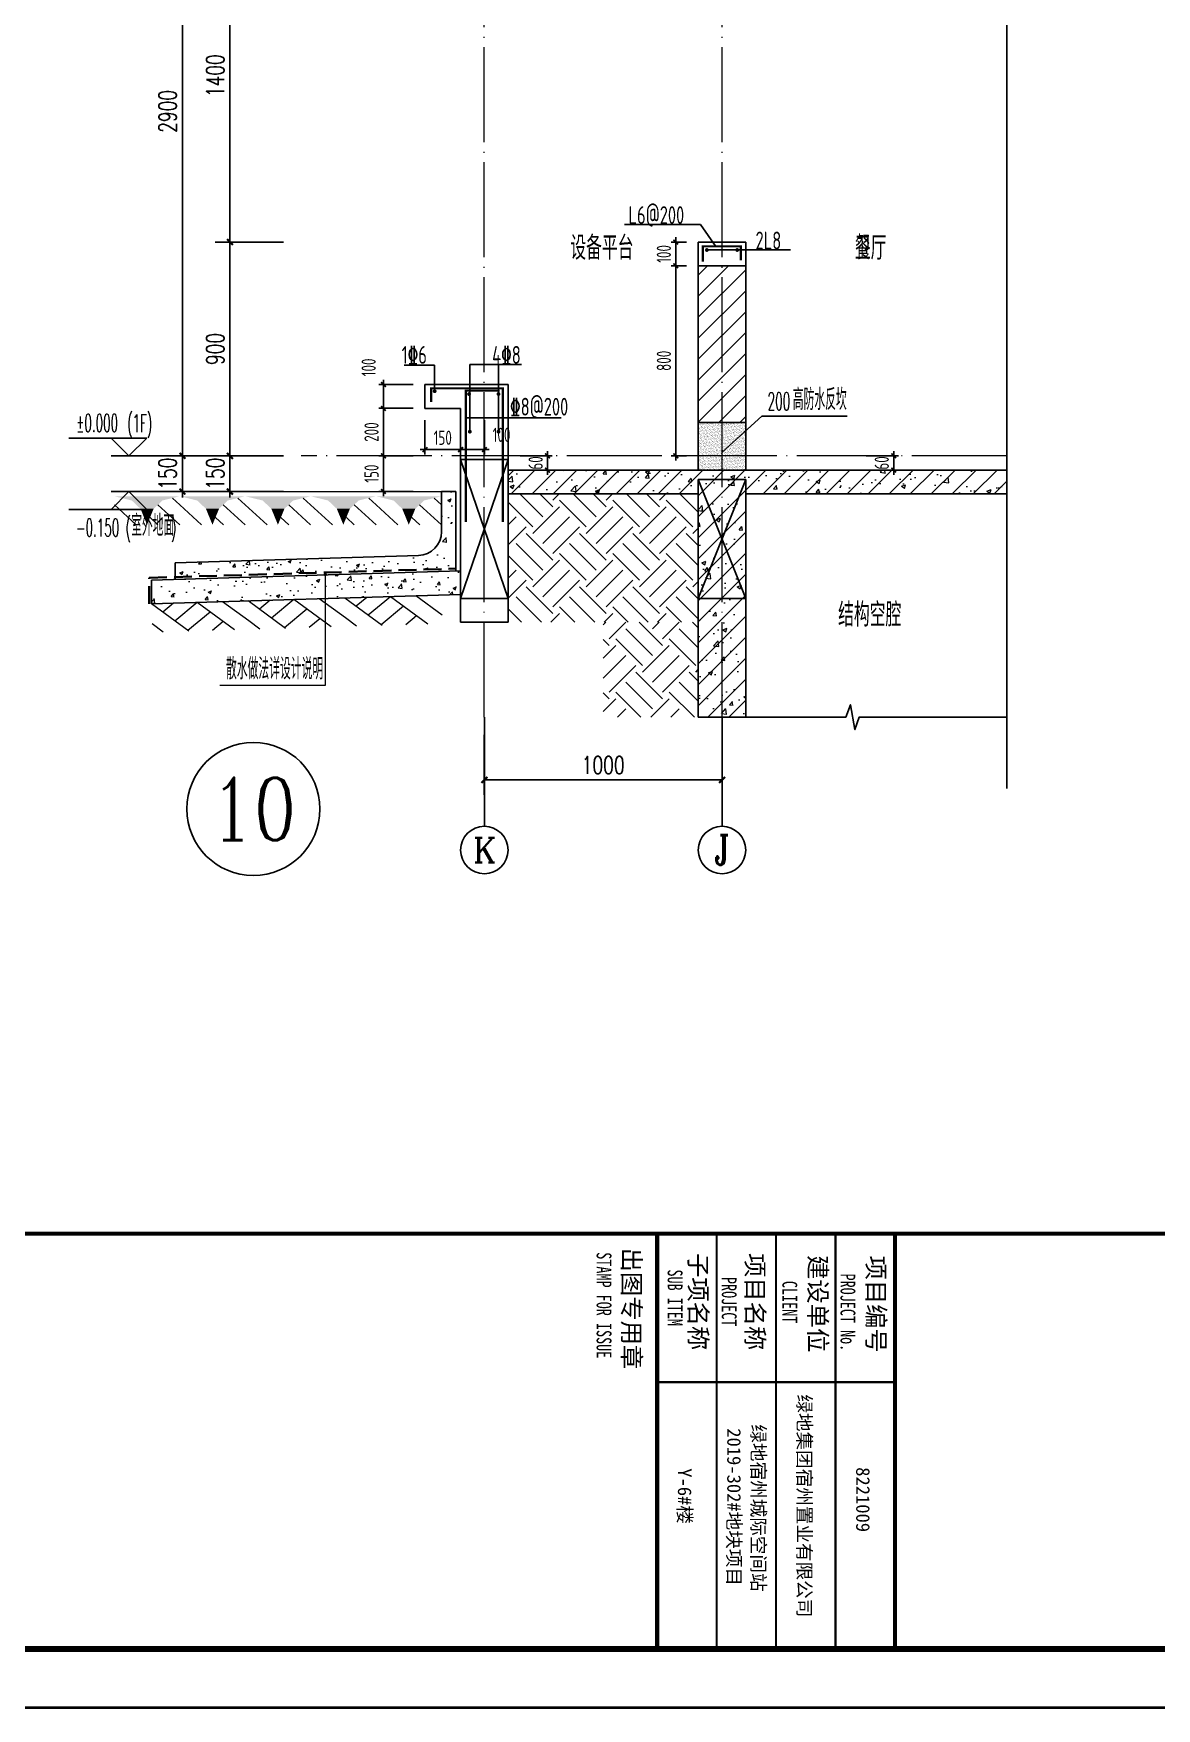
# Model space of a CAD drawing. Extents: x -1712635 to -854203, y -534641 to -21985.
# Drawn here: x -933726 to -929001, y -169164 to -162113 of the extents above; entities that cross this region are included whole.
import ezdxf
from ezdxf.enums import TextEntityAlignment as Align

# ---------------------------------------------------------------- set-up
doc = ezdxf.new("R2010")
doc.units = 0
doc.header["$LTSCALE"] = 1000
doc.linetypes.add('DASH', pattern=[0.35, 0.25, -0.1])
doc.linetypes.add('DOTE', pattern=[2.42, 2, -0.2, 0.02, -0.2])
doc.layers.get('0').update_dxf_attribs({"linetype": 'CONTINUOUS'})
doc.layers.get('Defpoints').update_dxf_attribs({"linetype": 'CONTINUOUS'})
for name, color, linetype in [('A-AXIS_TEXT', 7, 'CONTINUOUS'), ('AXIS', 3, 'CONTINUOUS'), ('COLUMN', 4, 'CONTINUOUS'), ('DIM', 2, 'CONTINUOUS'), ('DIM_ELEV', 3, 'CONTINUOUS'), ('DIM_IDEN', 67, 'CONTINUOUS'), ('DIM_SYMB', 3, 'CONTINUOUS'), ('PUB_DIM', 3, 'CONTINUOUS'), ('PUB_TEXT', 2, 'CONTINUOUS'), ('REIN', 6, 'CONTINUOUS'), ('S-大样-砼线', 7, 'CONTINUOUS'), ('S-引出线', 40, 'CONTINUOUS'), ('TEXT', 2, 'CONTINUOUS'), ('WALL', 2, 'CONTINUOUS'), ('yichutu', 7, 'CONTINUOUS'), ('图签文字', 4, 'CONTINUOUS'), ('立面-看线', 251, 'CONTINUOUS')]:
    doc.layers.add(name, color=color, linetype=linetype)
for name, color, linetype, lineweight in [('AXIS_TEXT', 7, 'CONTINUOUS', 20), ('DOTE', 19, 'DOTE', 9), ('PUB_HATCH', 8, 'CONTINUOUS', 9), ('图框', 9, 'CONTINUOUS', 18), ('图签', 147, 'CONTINUOUS', 18), ('填充', 251, 'CONTINUOUS', 5), ('平面-排水沟', 86, 'CONTINUOUS', 15), ('立面-中轮廓线', 30, 'CONTINUOUS', 35), ('粉刷', 251, 'CONTINUOUS', 9)]:
    doc.layers.add(name, color=color, linetype=linetype, lineweight=lineweight)
doc.styles.add('_TCH_AXIS', font='COMPLEX', dxfattribs={"bigfont": 'GBCBIG'})
doc.styles.add('_TCH_DIM', font='SIMPLEX.shx', dxfattribs={"width": 0.7, "bigfont": 'GBCBIG.shx'})
doc.styles.add('_TCH_DIM_T3', font='SIMPLEX', dxfattribs={"width": 0.705882, "bigfont": 'GBCBIG'})
doc.styles.add('COMPLEX', font='COMPLEX')
doc.styles.add('DIM_FONT_T3', font='SIMPLEX', dxfattribs={"width": 0.705882, "bigfont": 'GBCBIG'})
doc.styles.add('TSSD_DIMENSION', font='Tssdeng.shx', dxfattribs={"width": 0.7, "bigfont": 'tssdchn.shx'})
doc.styles.add('TSSD_REIN', font='tssdeng.shx', dxfattribs={"width": 0.7, "height": 300, "bigfont": 'tssdchn.shx'})
doc.styles.add('w', font='tssdeng.shx', dxfattribs={"width": 0.8, "bigfont": 'tssdchn.shx'})
doc.styles.add('宋体', font='', dxfattribs={"height": 50})
doc.styles.add('建筑图签-1', font='simhei.ttf', dxfattribs={"width": 0.7})
doc.styles.get('宋体').set_extended_font_data('SimSun')
doc.dimstyles.new('_TCH_ARCH&&25', dxfattribs={"dimtxt": 74.375, "dimasz": 25, "dimexe": 62.5, "dimexo": 75, "dimgap": 25, "dimtad": 1, "dimdec": 0, "dimzin": 0, "dimdsep": 46, "dimtxsty": '_TCH_DIM_T3', "dimblk": 'ARCHTICK', "dimcen": 0.09, "dimclrt": 7, "dimazin": 0, "dimtfac": 1, "dimtdec": 0, "dimtix": 1, "dimtmove": 2, "dimatfit": 3, "dimldrblk": 'ARCHTICK', "dimfxl": 0, "dimtolj": 1, "dimtzin": 0, "dimarcsym": 0})
doc.dimstyles.new('TSSD_20_20', dxfattribs={"dimtxt": 60, "dimasz": 20, "dimexe": 20, "dimexo": 50, "dimgap": 20, "dimtad": 1, "dimdec": 0, "dimzin": 0, "dimdsep": 46, "dimtxsty": 'TSSD_DIMENSION', "dimblk": 'ARCHTICK', "dimblk1": 'ARCHTICK', "dimblk2": 'ARCHTICK', "dimcen": 0, "dimdle": 20, "dimclrt": 7, "dimadec": 0, "dimazin": 0, "dimtfac": 1, "dimtdec": 0, "dimtix": 1, "dimtmove": 2, "dimatfit": 3, "dimfxl": 0, "dimtolj": 1, "dimtzin": 0, "dimarcsym": 0})
pattern_1 = [(50, (28072.99, 249033.25), (143.452037, -12.550427), [15, -165]), (355, (28072.99, 249033.25), (-27.750267, 150.438427), [12, -132]), (100.4514, (28084.94, 249032.2), (115.701876, 137.88791), [12.74804, -140.22842]), (46.1842, (28072.99, 249073.25), (213.44821, -33.1038), [22.5, -247.5]), (96.6356, (28090.77, 249070.5), (186.93254, 194.82357), [19.12206, -210.3426]), (351.1842, (28072.99, 249073.25), (186.93239, 194.82372), [18, -198]), (21, (28092.99, 249063.25), (119.38141, -80.52378), [15, -165]), (326, (28092.99, 249063.25), (48.663066, 145.03001), [12, -132]), (71.4514, (28102.93, 249056.54), (168.044526, 64.5061), [12.74804, -140.22842]), (37.5, (28072.986, 249033.25), (2.431971, 66.578771), [0, -130.4, 0, -134, 0, -132.5]), (7.5, (28072.986, 249033.25), (52.613907, 78.882342), [0, -76.4, 0, -127.4, 0, -50.5]), (327.5, (28028.386, 249033.25), (106.764487, -4.510974), [0, -50, 0, -156, 0, -207]), (317.5, (28008.39, 249033.25), (116.637234, 20.020996), [0, -65, 0, -103.6, 0, -147])]
pattern_2 = [(45, (-1569657.01, 4552.52), (-44.194174, 44.194174), []), (50, (-1569657.01, 4552.52), (179.315046, -15.688034), [18.75, -206.25]), (355, (-1569657.01, 4552.52), (-34.687833, 188.048033), [15, -165]), (100.4514, (-1569642.07, 4551.21), (144.627345, 172.359886), [15.93505, -175.28553]), (46.1842, (-1569657, 4602.52), (266.81026, -41.37975), [28.125, -309.375]), (96.6356, (-1569634.78, 4599.07), (233.66568, 243.52947), [23.90257, -262.92825]), (351.1842, (-1569657, 4602.52), (233.66549, 243.52965), [22.5, -247.5]), (21, (-1569632.01, 4590.02), (149.226763, -100.654723), [18.75, -206.25]), (326, (-1569632.01, 4590.02), (60.828833, 181.28751), [15, -165]), (71.4514, (-1569619.58, 4581.63), (210.055657, 80.632624), [15.93505, -175.28553]), (37.5, (-1569657.01, 4552.52), (3.039964, 83.2234635), [0, -163, 0, -167.5, 0, -165.625]), (7.5, (-1569657.01, 4552.52), (65.767384, 98.602928), [0, -95.5, 0, -159.25, 0, -63.125]), (327.5, (-1569712.76, 4552.52), (133.455609, -5.638718), [0, -62.5, 0, -195, 0, -258.75]), (317.5, (-1569737.76, 4552.52), (145.796542, 25.026246), [0, -81.25, 0, -129.5, 0, -183.75])]

# ---------------------------------------------------------------- blocks, each defined once
blk = doc.blocks.new('GFDDDDRG')
at = {"layer": '图框'}
blk.add_lwpolyline([(923310, -107437), (923310, -159999), (893610, -159999), (893610, -107437)], close=True, dxfattribs=at)
blk.add_lwpolyline([(923310, -107437), (923310, -159999), (893610, -159999), (893610, -107437)], close=True, dxfattribs=at)
at = {"layer": '图框', "const_width": 50}
blk.add_lwpolyline([(894110, -159499), (922810, -159499), (922810, -108687), (894110, -108687)], close=True, dxfattribs=at)
at = {"layer": '图框'}
for points, const_width in [([(894110, -156002), (922810, -156002)], 35), ([(909660, -159502), (909660, -156002)], 35), ([(910160, -156002), (910160, -159502)], 17.5), ([(910660, -156002), (910660, -159502)], 17.5), ([(911160, -156002), (911160, -159502)], 17.5), ([(911660, -156002), (911660, -159502)], 35), ([(911660, -156002), (911660, -159502)], 35), ([(909660, -157252), (911660, -157252)], 17.5)]:
    blk.add_lwpolyline(points, dxfattribs=dict(at, const_width=const_width))
at = {"layer": '图框', "style": '建筑图签-1', "width": 0.7}
for s, p in [('STAMP FOR ISSUE', (909150, -156158)), ('SUB ITEM', (909748, -156303)), ('PROJECT', (910203, -156366)), ('PROJECT No.', (911202, -156337, -899)), ('CLIENT', (910713, -156399))]:
    blk.add_text(s, height=125, rotation=270, dxfattribs=at).set_placement(p)
at = {"layer": '图签', "color": 2, "style": '宋体'}
for s, height, p in [('绿地集团宿州置业有限公司', 114.67, (910841, -157355)), ('2019-302#地块项目', 114.67, (910249, -157640)), ('绿地宿州城际空间站', 114.7, (910454, -157607)), ('Y-6#楼', 114.7, (909834, -157977)), ('8221009', 114.7, (911334, -157968))]:
    blk.add_text(s, height=height, rotation=270, dxfattribs=at).set_placement(p)
at = {"layer": '图签文字', "color": 7, "style": '建筑图签-1'}
for s, p in [('出图专用章', (909369, -156120)), ('子项名称', (909930, -156165)), ('项目名称', (910408, -156165)), ('建设单位', (910937, -156182)), ('项目编号', (911426, -156186))]:
    blk.add_text(s, height=150, rotation=270, dxfattribs=at).set_placement(p)
blk = doc.blocks.new('yct-1051-594-26275-14850-25-1002.0')
at = {"layer": 'yichutu', "color": 7}
blk.add_lwpolyline([(0, 0), (0, 14850), (26275, 14850), (26275, 0)], close=True, dxfattribs=at)
blk = doc.blocks.new('$LINEPAT$素土夯实')
at = {"color": 0}
for p, q in [((0, -210), (210, 0)), ((120, -300), (420, 0)), ((420, 0), (608, -188)), ((495, -300), (795, 0)), ((615, 0), (705, -90)), ((315, -105), (502, -293)), ((210, -210), (300, -300)), ((705, -300), (795, -210))]:
    blk.add_line(p, q, dxfattribs=at)
blk = doc.blocks.new('$LinePat$自然土壤')
at = {"color": 0}
for p, q in [((0, -90), (71, -19)), ((0, -300), (211, -89)), ((420, -300), (630, -90)), ((210, -300), (286, -224))]:
    blk.add_line(p, q, dxfattribs=at)
for points in [[(0, 0), (630, 0), (168, -45), (462, -45)], [(168, -45), (462, -45), (252, -132), (378, -132)], [(252, -132), (378, -132), (315, -300)]]:
    blk.add_solid(points, dxfattribs=at)
blk = doc.blocks.new('sanshui')
at = {"layer": '粉刷'}
h = blk.add_hatch(dxfattribs=at)
h.set_pattern_fill('混凝土', color=256, scale=20)
h.set_pattern_definition(pattern_1)
edge = h.paths.add_edge_path()
edge.add_line((346317.8, 427329.6), (346257.8, 427329.6))
edge.add_line((346257.8, 427329.6), (346257.8, 427160.3))
edge.add_arc((346157.8, 427160.3), 100, 271.71836, 360, ccw=False)
edge.add_line((346160.8, 427060.3), (345137.8, 427029.6))
edge.add_line((345137.8, 427029.6), (345137.8, 426969.6))
edge.add_line((345137.8, 426969.6), (346317.8, 427005))
edge.add_line((346317.8, 427005), (346317.8, 427329.6))
h = blk.add_hatch(dxfattribs=at)
h.set_pattern_fill('混凝土', color=256, scale=20)
h.set_pattern_definition(pattern_1)
h.paths.add_polyline_path([(346337.8, 426895.6), (346337.8, 426995.6), (345037.8, 426956.6), (345037.8, 426856.6)])
at = {"layer": 'COLUMN'}
for p, q in [((346257.8, 427329.6), (346317.8, 427329.6)), ((346257.8, 427160.3), (346257.8, 427329.6)), ((346317.8, 426995), (346317.8, 427329.6)), ((346160.8, 427060.3), (345137.8, 427029.6)), ((345137.8, 426959.6), (345137.8, 427029.6)), ((346338.1, 426995.6), (345037.8, 426956.6)), ((345037.8, 426856.6), (345037.8, 426956.6)), ((346338.1, 426895.6), (345037.8, 426856.6))]:
    blk.add_line(p, q, dxfattribs=at)
blk.add_arc((346157.8, 427160.3), 100, 271.71836, 0, dxfattribs=at)
at = {"layer": '立面-中轮廓线', "linetype": 'DASH', "ltscale": 0.3}
blk.add_lwpolyline([(345027.8, 426856.6), (345027.8, 426966.3), (346317.8, 427005)], dxfattribs=at)
at = {"layer": '粉刷'}
blk.add_line((344881.5, 427329.6), (346257.8, 427329.6), dxfattribs=at)
at = {"layer": '粉刷', "yscale": 0.4, "zscale": 0.4}
for name, p, xscale, rotation in [('$LinePat$自然土壤', (345156.8, 427309.6), -0.4369306507241237, 359.9999999999903), ('$LinePat$自然土壤', (345432, 427309.6), -0.4369306507241237, 359.9999999999903), ('$LinePat$自然土壤', (345707.3, 427309.6), -0.4369306507241237, 359.9999999999903), ('$LinePat$自然土壤', (345982.6, 427309.6), -0.4369306507241237, 359.9999999999903), ('$LinePat$自然土壤', (346257.8, 427309.6), -0.4369306507241237, 359.9999999999903), ('$LINEPAT$素土夯实', (345851.2, 426881), -0.5117605352322558, 1.718358001643932), ('$LINEPAT$素土夯实', (346257.8, 426893.2), -0.5117605352322558, 1.718358001643932), ('$LINEPAT$素土夯实', (345444.5, 426868.8), -0.5117605352322558, 1.718358001643932)]:
    blk.add_blockref(name, p, dxfattribs=dict(at, xscale=xscale, rotation=rotation))
blk = doc.blocks.new('_ArchTick')
at = {"color": 0, "const_width": 0.35}
blk.add_lwpolyline([(-0.5, -0.5), (0.5, 0.5)], dxfattribs=at)
blk = doc.blocks.new('*D2797')
at = {"layer": 'AXIS', "color": 0, "lineweight": -2}
for p, q in [((-931828.9, -165065.5), (-931828.9, -165317.1)), ((-930828.9, -165065.5), (-930828.9, -165317.1)), ((-931828.9, -165254.6), (-930828.9, -165254.6))]:
    blk.add_line(p, q, dxfattribs=at)
at = {"layer": 'Defpoints', "color": 0}
for p in [(-931828.9, -164990.5), (-930828.9, -164990.5), (-930828.9, -165254.6)]:
    blk.add_point(p, dxfattribs=at)
at = {"layer": 'AXIS', "color": 0, "lineweight": -2, "xscale": 25, "yscale": 25, "zscale": 25, "rotation": 180}
blk.add_blockref('_ArchTick', (-931828.9, -165254.6), dxfattribs=at)
at = {"layer": 'AXIS', "color": 0, "lineweight": -2, "xscale": 25, "yscale": 25, "zscale": 25}
blk.add_blockref('_ArchTick', (-930828.9, -165254.6), dxfattribs=at)
at = {"layer": 'AXIS', "color": 7, "insert": (-931328.9, -165192.4), "char_height": 74.38, "attachment_point": 5, "style": '_TCH_DIM_T3'}
blk.add_mtext('\\A1;1000', dxfattribs=at)
blk = doc.blocks.new('*D2798')
at = {"layer": 'Defpoints', "color": 0}
for p in [(-932899, -163890.5), (-932599, -163890.5), (-932599, -164041)]:
    blk.add_point(p, dxfattribs=at)
at = {"layer": 'PUB_DIM', "color": 0, "lineweight": -2}
for p, q in [((-932899, -163890.5), (-932899, -163865.5)), ((-932674, -163890.5), (-932961.5, -163890.5)), ((-932899, -164041), (-932899, -163890.5)), ((-932674, -164041), (-932961.5, -164041)), ((-932899, -164041), (-932899, -164066))]:
    blk.add_line(p, q, dxfattribs=at)
at = {"layer": 'PUB_DIM', "color": 0, "lineweight": -2, "xscale": 25, "yscale": 25, "zscale": 25}
for p, rotation in [((-932899, -163890.5), 270), ((-932899, -164041), 90)]:
    blk.add_blockref('_ArchTick', p, dxfattribs=dict(at, rotation=rotation))
at = {"layer": 'PUB_DIM', "color": 7, "insert": (-932961.2, -163965.8), "char_height": 74.38, "attachment_point": 5, "rotation": 90, "style": '_TCH_DIM_T3'}
blk.add_mtext('\\A1;150', dxfattribs=at)
blk = doc.blocks.new('*D2799')
at = {"layer": 'Defpoints', "color": 0}
for p in [(-932899, -162990.5), (-932599, -162990.5), (-932599, -163890.5)]:
    blk.add_point(p, dxfattribs=at)
at = {"layer": 'PUB_DIM', "color": 0, "lineweight": -2}
for p, q in [((-932674, -162990.5), (-932961.5, -162990.5)), ((-932899, -163890.5), (-932899, -162990.5)), ((-932674, -163890.5), (-932961.5, -163890.5))]:
    blk.add_line(p, q, dxfattribs=at)
at = {"layer": 'PUB_DIM', "color": 0, "lineweight": -2, "xscale": 25, "yscale": 25, "zscale": 25}
for p, rotation in [((-932899, -162990.5), 90), ((-932899, -163890.5), 270)]:
    blk.add_blockref('_ArchTick', p, dxfattribs=dict(at, rotation=rotation))
at = {"layer": 'PUB_DIM', "color": 7, "insert": (-932961.2, -163440.5), "char_height": 74.38, "attachment_point": 5, "rotation": 90, "style": '_TCH_DIM_T3'}
blk.add_mtext('\\A1;900', dxfattribs=at)
blk = doc.blocks.new('*D2800')
at = {"layer": 'Defpoints', "color": 0}
for p in [(-932899, -161590.5), (-932599, -161590.5), (-932599, -162990.5)]:
    blk.add_point(p, dxfattribs=at)
at = {"layer": 'PUB_DIM', "color": 0, "lineweight": -2}
for p, q in [((-932674, -161590.5), (-932961.5, -161590.5)), ((-932899, -162990.5), (-932899, -161590.5)), ((-932674, -162990.5), (-932961.5, -162990.5))]:
    blk.add_line(p, q, dxfattribs=at)
at = {"layer": 'PUB_DIM', "color": 0, "lineweight": -2, "xscale": 25, "yscale": 25, "zscale": 25}
for p, rotation in [((-932899, -161590.5), 90), ((-932899, -162990.5), 270)]:
    blk.add_blockref('_ArchTick', p, dxfattribs=dict(at, rotation=rotation))
at = {"layer": 'PUB_DIM', "color": 7, "insert": (-932961.2, -162290.5), "char_height": 74.38, "attachment_point": 5, "rotation": 90, "style": '_TCH_DIM_T3'}
blk.add_mtext('\\A1;1400', dxfattribs=at)
blk = doc.blocks.new('*D2801')
at = {"layer": 'Defpoints', "color": 0}
for p in [(-933099, -163890.5), (-932599, -163890.5), (-932599, -164041)]:
    blk.add_point(p, dxfattribs=at)
at = {"layer": 'PUB_DIM', "color": 0, "lineweight": -2}
for p, q in [((-933099, -163890.5), (-933099, -163865.5)), ((-932674, -163890.5), (-933161.5, -163890.5)), ((-933099, -164041), (-933099, -163890.5)), ((-932674, -164041), (-933161.5, -164041)), ((-933099, -164041), (-933099, -164066))]:
    blk.add_line(p, q, dxfattribs=at)
at = {"layer": 'PUB_DIM', "color": 0, "lineweight": -2, "xscale": 25, "yscale": 25, "zscale": 25}
for p, rotation in [((-933099, -163890.5), 270), ((-933099, -164041), 90)]:
    blk.add_blockref('_ArchTick', p, dxfattribs=dict(at, rotation=rotation))
at = {"layer": 'PUB_DIM', "color": 7, "insert": (-933161.2, -163965.8), "char_height": 74.38, "attachment_point": 5, "rotation": 90, "style": '_TCH_DIM_T3'}
blk.add_mtext('\\A1;150', dxfattribs=at)
blk = doc.blocks.new('*D2802')
at = {"layer": 'Defpoints', "color": 0}
for p in [(-933099, -160990.5), (-932599, -160990.5), (-932599, -163890.5)]:
    blk.add_point(p, dxfattribs=at)
at = {"layer": 'PUB_DIM', "color": 0, "lineweight": -2}
for p, q in [((-932674, -160990.5), (-933161.5, -160990.5)), ((-933099, -163890.5), (-933099, -160990.5)), ((-932674, -163890.5), (-933161.5, -163890.5))]:
    blk.add_line(p, q, dxfattribs=at)
at = {"layer": 'PUB_DIM', "color": 0, "lineweight": -2, "xscale": 25, "yscale": 25, "zscale": 25}
for p, rotation in [((-933099, -160990.5), 90), ((-933099, -163890.5), 270)]:
    blk.add_blockref('_ArchTick', p, dxfattribs=dict(at, rotation=rotation))
at = {"layer": 'PUB_DIM', "color": 7, "insert": (-933161.2, -162440.5), "char_height": 74.38, "attachment_point": 5, "rotation": 90, "style": '_TCH_DIM_T3'}
blk.add_mtext('\\A1;2900', dxfattribs=at)
blk = doc.blocks.new('_AXISO')
blk.add_circle((0, 0), 0.5)
at = {"layer": 'A-AXIS_TEXT', "style": 'COMPLEX', "width": 1.041667}
blk.add_attdef('A', text='', height=0.56, dxfattribs=at).set_placement((-0.25, -0.28), (0.25, -0.28), align=Align.FIT)
blk = doc.blocks.new('20210809.03331048')
at = {"layer": 'REIN', "const_width": 9}
for points in [[(87270.7, 67407.1), (87270.7, 67465.3), (87571.9, 67465.3), (87571.9, 66902.1)], [(87558.2, 67455), (87416.6, 67455), (87416.6, 66902.1)]]:
    blk.add_lwpolyline(points, dxfattribs=at)
at = {"layer": 'REIN', "const_width": 8}
for points in [[(87281.2, 67453, 1), (87289.2, 67453, 1)], [(87425.9, 67441.1, 1), (87433.9, 67441.1, 1)], [(87549.7, 67441.1, 1), (87557.7, 67441.1, 1)], [(87429.2, 67282.8, 1), (87437.2, 67282.8, 1)], [(87549.7, 67282.8, 1), (87557.7, 67282.8, 1)]]:
    blk.add_lwpolyline(points, format="xyb", close=True, dxfattribs=at)
at = {"layer": 'S-大样-砼线'}
for p, q in [((87394.3, 67165.9), (87594.3, 66580.9)), ((87594.3, 67165.9), (87394.3, 66580.9))]:
    blk.add_line(p, q, dxfattribs=at)
blk.add_lwpolyline([(87594.3, 67165.9), (87394.3, 67165.9), (87394.3, 66580.9), (87594.3, 66580.9)], close=True, dxfattribs=at)
at = {"layer": 'S-引出线'}
for p, q in [((87285.2, 67562.7), (87157.3, 67562.7)), ((87285.2, 67453), (87285.2, 67562.7)), ((87433.2, 67282.8), (87433.2, 67565.6)), ((87433.2, 67565.6), (87651, 67565.6)), ((87553.7, 67282.8), (87553.7, 67565.6)), ((87416.6, 67341.2), (87817.3, 67341.2))]:
    blk.add_line(p, q, dxfattribs=at)
at = {"layer": 'TEXT', "style": 'TSSD_REIN', "width": 0.7}
for s, p in [('1%%1326', (87146.4, 67568.4)), ('4%%1328', (87527.1, 67568.4)), ('%%1328@200', (87602.1, 67350.3))]:
    blk.add_text(s, height=75, rotation=0, dxfattribs=at).set_placement(p)
blk = doc.blocks.new('20210809.03331260')
at = {"layer": 'REIN', "const_width": 9}
blk.add_lwpolyline([(87484.2, 67998.8), (87484.2, 68062.6), (87644.1, 68062.6), (87644.1, 68004.6)], dxfattribs=at)
at = {"layer": 'REIN', "const_width": 8}
for points in [[(87497.7, 68047.5, 1), (87505.7, 68047.5, 1)], [(87625.1, 68047.5, 1), (87633.1, 68047.5, 1)]]:
    blk.add_lwpolyline(points, format="xyb", close=True, dxfattribs=at)
at = {"layer": 'S-大样-砼线'}
for p, q in [((87465.2, 67080.9), (87665.2, 66580.9)), ((87665.2, 67080.9), (87465.2, 66580.9))]:
    blk.add_line(p, q, dxfattribs=at)
blk.add_lwpolyline([(87665.2, 67080.9), (87465.2, 67080.9), (87465.2, 66580.9), (87665.2, 66580.9)], close=True, dxfattribs=at)
at = {"layer": 'S-引出线'}
for p, q in [((87474.6, 68154.8), (87154.5, 68154.8)), ((87538.8, 68062.6), (87474.6, 68154.8)), ((87501.7, 68047.5), (87853.3, 68047.5))]:
    blk.add_line(p, q, dxfattribs=at)
at = {"layer": 'TEXT', "style": 'w', "width": 0.7}
for s, p in [('L6@200', (87171.5, 68157)), ('2L8', (87706.2, 68049.9))]:
    blk.add_text(s, height=75, rotation=0, dxfattribs=at).set_placement(p)
blk = doc.blocks.new('20210902.15311021')
at = {"layer": 'DOTE', "color": 1, "linetype": 'DOTE', "ltscale": 0.2}
for p, q in [((83459.3, -133245.9), (83459.3, -113645.9)), ((84459.3, -133245.9), (84459.3, -113645.9)), ((85657.9, -132145.9), (82689.1, -132145.9))]:
    blk.add_line(p, q, dxfattribs=at)
blk = doc.blocks.new('*D3899')
at = {"layer": 'Defpoints', "color": 0}
for p in [(-930272.5, -163890.5), (-930106.6, -163890.5), (-930272.5, -163950.5)]:
    blk.add_point(p, dxfattribs=at)
at = {"layer": 'DIM', "color": 0, "lineweight": -2}
for p, q in [((-930222.5, -163890.5), (-930086.6, -163890.5)), ((-930106.6, -163890.5), (-930106.6, -163870.5)), ((-930106.6, -163950.5), (-930106.6, -163890.5)), ((-930222.5, -163950.5), (-930086.6, -163950.5)), ((-930106.6, -163950.5), (-930106.6, -163970.5))]:
    blk.add_line(p, q, dxfattribs=at)
at = {"layer": 'DIM', "color": 0, "lineweight": -2, "xscale": 20, "yscale": 20, "zscale": 20}
for p, rotation in [((-930106.6, -163890.5), 270), ((-930106.6, -163950.5), 90)]:
    blk.add_blockref('_ArchTick', p, dxfattribs=dict(at, rotation=rotation))
at = {"layer": 'DIM', "color": 7, "insert": (-930156.6, -163920.5), "char_height": 60, "attachment_point": 5, "rotation": 90, "style": 'TSSD_DIMENSION'}
blk.add_mtext('\\A1;60', dxfattribs=at)
blk = doc.blocks.new('*D3900')
at = {"layer": 'Defpoints', "color": 0}
for p in [(-931728.8, -163890.5), (-931562.9, -163890.5), (-931728.8, -163950.5)]:
    blk.add_point(p, dxfattribs=at)
at = {"layer": 'DIM', "color": 0, "lineweight": -2}
for p, q in [((-931678.8, -163890.5), (-931542.9, -163890.5)), ((-931562.9, -163890.5), (-931562.9, -163870.5)), ((-931562.9, -163950.5), (-931562.9, -163890.5)), ((-931678.8, -163950.5), (-931542.9, -163950.5)), ((-931562.9, -163950.5), (-931562.9, -163970.5))]:
    blk.add_line(p, q, dxfattribs=at)
at = {"layer": 'DIM', "color": 0, "lineweight": -2, "xscale": 20, "yscale": 20, "zscale": 20}
for p, rotation in [((-931562.9, -163890.5), 270), ((-931562.9, -163950.5), 90)]:
    blk.add_blockref('_ArchTick', p, dxfattribs=dict(at, rotation=rotation))
at = {"layer": 'DIM', "color": 7, "insert": (-931612.9, -163920.5), "char_height": 60, "attachment_point": 5, "rotation": 90, "style": 'TSSD_DIMENSION'}
blk.add_mtext('\\A1;60', dxfattribs=at)
blk = doc.blocks.new('*D3903')
at = {"layer": 'Defpoints', "color": 0}
for p in [(-932078.8, -163690.5), (-931928.8, -163690.5), (-931928.8, -163864.2)]:
    blk.add_point(p, dxfattribs=at)
at = {"layer": 'DIM', "color": 0, "lineweight": -2}
for p, q in [((-932078.8, -163740.5), (-932078.8, -163884.2)), ((-931928.8, -163740.5), (-931928.8, -163884.2)), ((-932098.8, -163864.2), (-931908.8, -163864.2))]:
    blk.add_line(p, q, dxfattribs=at)
at = {"layer": 'DIM', "color": 0, "lineweight": -2, "xscale": 20, "yscale": 20, "zscale": 20, "rotation": 180}
blk.add_blockref('_ArchTick', (-932078.8, -163864.2), dxfattribs=at)
at = {"layer": 'DIM', "color": 0, "lineweight": -2, "xscale": 20, "yscale": 20, "zscale": 20}
blk.add_blockref('_ArchTick', (-931928.8, -163864.2), dxfattribs=at)
at = {"layer": 'DIM', "color": 7, "insert": (-932003.8, -163814.2), "char_height": 60, "attachment_point": 5, "style": 'TSSD_DIMENSION'}
blk.add_mtext('\\A1;150', dxfattribs=at)
blk = doc.blocks.new('*D3904')
at = {"layer": 'Defpoints', "color": 0}
for p in [(-931928.8, -163690.5), (-931828.8, -163690.5), (-931828.8, -163864.2)]:
    blk.add_point(p, dxfattribs=at)
at = {"layer": 'DIM', "color": 0, "lineweight": -2}
for p, q in [((-931928.8, -163740.5), (-931928.8, -163884.2)), ((-931828.8, -163740.5), (-931828.8, -163884.2)), ((-931948.8, -163864.2), (-931808.8, -163864.2))]:
    blk.add_line(p, q, dxfattribs=at)
at = {"layer": 'DIM', "color": 0, "lineweight": -2, "xscale": 20, "yscale": 20, "zscale": 20, "rotation": 180}
blk.add_blockref('_ArchTick', (-931928.8, -163864.2), dxfattribs=at)
at = {"layer": 'DIM', "color": 0, "lineweight": -2, "xscale": 20, "yscale": 20, "zscale": 20}
blk.add_blockref('_ArchTick', (-931828.8, -163864.2), dxfattribs=at)
at = {"layer": 'DIM', "color": 7, "insert": (-931756.4, -163802), "char_height": 60, "attachment_point": 5, "style": 'TSSD_DIMENSION'}
blk.add_mtext('\\A1;100', dxfattribs=at)
blk = doc.blocks.new('*D3905')
at = {"layer": 'Defpoints', "color": 0}
for p in [(-932253.4, -163590.5), (-932078.8, -163590.5), (-932078.8, -163690.5)]:
    blk.add_point(p, dxfattribs=at)
at = {"layer": 'DIM', "color": 0, "lineweight": -2}
for p, q in [((-932253.4, -163710.5), (-932253.4, -163570.5)), ((-932128.8, -163590.5), (-932273.4, -163590.5)), ((-932128.8, -163690.5), (-932273.4, -163690.5))]:
    blk.add_line(p, q, dxfattribs=at)
at = {"layer": 'DIM', "color": 0, "lineweight": -2, "xscale": 20, "yscale": 20, "zscale": 20}
for p, rotation in [((-932253.4, -163590.5), 90), ((-932253.4, -163690.5), 270)]:
    blk.add_blockref('_ArchTick', p, dxfattribs=dict(at, rotation=rotation))
at = {"layer": 'DIM', "color": 7, "insert": (-932315.6, -163518.1), "char_height": 60, "attachment_point": 5, "rotation": 90, "style": 'TSSD_DIMENSION'}
blk.add_mtext('\\A1;100', dxfattribs=at)
blk = doc.blocks.new('*D3906')
at = {"layer": 'Defpoints', "color": 0}
for p in [(-932253.4, -163690.5), (-932078.8, -163690.5), (-932078.8, -163890.5)]:
    blk.add_point(p, dxfattribs=at)
at = {"layer": 'DIM', "color": 0, "lineweight": -2}
for p, q in [((-932128.8, -163690.5), (-932273.4, -163690.5)), ((-932253.4, -163910.5), (-932253.4, -163670.5)), ((-932128.8, -163890.5), (-932273.4, -163890.5))]:
    blk.add_line(p, q, dxfattribs=at)
at = {"layer": 'DIM', "color": 0, "lineweight": -2, "xscale": 20, "yscale": 20, "zscale": 20}
for p, rotation in [((-932253.4, -163690.5), 90), ((-932253.4, -163890.5), 270)]:
    blk.add_blockref('_ArchTick', p, dxfattribs=dict(at, rotation=rotation))
at = {"layer": 'DIM', "color": 7, "insert": (-932303.4, -163790.5), "char_height": 60, "attachment_point": 5, "rotation": 90, "style": 'TSSD_DIMENSION'}
blk.add_mtext('\\A1;200', dxfattribs=at)
blk = doc.blocks.new('*D3907')
at = {"layer": 'Defpoints', "color": 0}
for p in [(-932253.4, -163890.5), (-932078.8, -163890.5), (-932078.8, -164040.5)]:
    blk.add_point(p, dxfattribs=at)
at = {"layer": 'DIM', "color": 0, "lineweight": -2}
for p, q in [((-932128.8, -163890.5), (-932273.4, -163890.5)), ((-932253.4, -164060.5), (-932253.4, -163870.5)), ((-932128.8, -164040.5), (-932273.4, -164040.5))]:
    blk.add_line(p, q, dxfattribs=at)
at = {"layer": 'DIM', "color": 0, "lineweight": -2, "xscale": 20, "yscale": 20, "zscale": 20}
for p, rotation in [((-932253.4, -163890.5), 90), ((-932253.4, -164040.5), 270)]:
    blk.add_blockref('_ArchTick', p, dxfattribs=dict(at, rotation=rotation))
at = {"layer": 'DIM', "color": 7, "insert": (-932303.4, -163965.5), "char_height": 60, "attachment_point": 5, "rotation": 90, "style": 'TSSD_DIMENSION'}
blk.add_mtext('\\A1;150', dxfattribs=at)
blk = doc.blocks.new('*D3920')
at = {"layer": 'Defpoints', "color": 0}
for p in [(-930928.8, -162990.5), (-931023.5, -163090.5), (-930928.8, -163090.5)]:
    blk.add_point(p, dxfattribs=at)
at = {"layer": 'DIM', "color": 0, "lineweight": -2}
for p, q in [((-930978.8, -162990.5), (-931043.5, -162990.5)), ((-931023.5, -162990.5), (-931023.5, -162970.5)), ((-931023.5, -162990.5), (-931023.5, -163090.5)), ((-930978.8, -163090.5), (-931043.5, -163090.5)), ((-931023.5, -163090.5), (-931023.5, -163110.5))]:
    blk.add_line(p, q, dxfattribs=at)
at = {"layer": 'DIM', "color": 0, "lineweight": -2, "xscale": 20, "yscale": 20, "zscale": 20}
for p, rotation in [((-931023.5, -162990.5), 270), ((-931023.5, -163090.5), 90)]:
    blk.add_blockref('_ArchTick', p, dxfattribs=dict(at, rotation=rotation))
at = {"layer": 'DIM', "color": 7, "insert": (-931073.5, -163040.5), "char_height": 60, "attachment_point": 5, "rotation": 90, "style": 'TSSD_DIMENSION'}
blk.add_mtext('\\A1;100', dxfattribs=at)
blk = doc.blocks.new('*D3932')
at = {"layer": 'Defpoints', "color": 0}
for p in [(-930928.8, -163090.5), (-931023.5, -163890.5), (-930928.8, -163890.5)]:
    blk.add_point(p, dxfattribs=at)
at = {"layer": 'DIM', "color": 0, "lineweight": -2}
for p, q in [((-930978.8, -163090.5), (-931043.5, -163090.5)), ((-931023.5, -163070.5), (-931023.5, -163910.5)), ((-930978.8, -163890.5), (-931043.5, -163890.5))]:
    blk.add_line(p, q, dxfattribs=at)
at = {"layer": 'DIM', "color": 0, "lineweight": -2, "xscale": 20, "yscale": 20, "zscale": 20}
for p, rotation in [((-931023.5, -163090.5), 90), ((-931023.5, -163890.5), 270)]:
    blk.add_blockref('_ArchTick', p, dxfattribs=dict(at, rotation=rotation))
at = {"layer": 'DIM', "color": 7, "insert": (-931073.5, -163490.5), "char_height": 60, "attachment_point": 5, "rotation": 90, "style": 'TSSD_DIMENSION'}
blk.add_mtext('\\A1;800', dxfattribs=at)

msp = doc.modelspace()

# ---------------------------------------------------------------- hatches: boundary and pattern name
at = {"layer": 'PUB_HATCH'}
h = msp.add_hatch(dxfattribs=at)
h.set_pattern_fill('普通砖', color=256, scale=25, style=0)
h.set_pattern_definition([(45, (-1569657.01, 4597.395), (-44.1941915, 44.1941915), [])])
h.paths.add_polyline_path([(-930728.83, -163750.52), (-930728.83, -163090.51), (-930928.83, -163090.51), (-930928.83, -163750.52)])
h = msp.add_hatch(dxfattribs=at)
h.set_pattern_fill('钢筋混凝土', color=256, scale=25, style=0)
h.set_pattern_definition(pattern_2)
h.paths.add_polyline_path([(-931728.83, -163950.52), (-931728.83, -164050.52), (-930928.84, -164050.52), (-930828.84, -164017.19), (-930828.83, -163950.52)])
h = msp.add_hatch(dxfattribs=at)
h.set_pattern_fill('钢筋混凝土', color=256, scale=25, style=0)
h.set_pattern_definition(pattern_2)
h.paths.add_polyline_path([(-929630.31, -163950.52), (-930828.83, -163950.52), (-930828.84, -164017.19), (-930728.84, -164050.52), (-929630.31, -164050.52)])
h = msp.add_hatch(dxfattribs=at)
h.set_pattern_fill('钢筋混凝土', color=256, scale=25, style=0)
h.set_pattern_definition(pattern_2)
h.paths.add_polyline_path([(-930728.86, -164990.52), (-930728.84, -164050.52), (-930828.84, -164017.19), (-930928.84, -164050.52), (-930928.86, -164990.51)])
at = {"layer": '填充'}
h = msp.add_hatch(dxfattribs=at)
h.set_pattern_fill('EARTH', color=250, scale=50, angle=45, style=0)
h.set_pattern_definition([(45, (-1797237.91, -37904.43), (0, 224.506403), [158.75, -158.75]), (45, (-1797280, -37862.34), (0, 224.506403), [158.75, -158.75]), (45, (-1797322.1, -37820.24), (0, 224.506403), [158.75, -158.75]), (135, (-1797322.1, -37792.18), (-224.506403, 0), [158.75, -158.75]), (135, (-1797280, -37750.08), (-224.506403, 0), [158.75, -158.75]), (135, (-1797237.91, -37707.99), (-224.506403, 0), [158.75, -158.75])])
h.paths.add_polyline_path([(-931728.83, -164590.5), (-930928.84, -164590.51), (-930928.84, -164050.52), (-931728.83, -164050.52)])
h = msp.add_hatch(dxfattribs=at)
h.set_pattern_fill('EARTH', color=250, scale=50, angle=45, style=0)
h.set_pattern_definition([(45, (-2046427.1, -620183.89), (0, 224.506403), [158.75, -158.75]), (45, (-2046469.2, -620141.8), (0, 224.506403), [158.75, -158.75]), (45, (-2046511.3, -620099.7), (0, 224.506403), [158.75, -158.75]), (135, (-2046511.3, -620071.63), (-224.506403, 0), [158.75, -158.75]), (135, (-2046469.2, -620029.54), (-224.506403, 0), [158.75, -158.75]), (135, (-2046427.1, -619987.44), (-224.506403, 0), [158.75, -158.75])])
h.paths.add_polyline_path([(-930928.83, -164590.52), (-931328.83, -164590.52), (-931328.83, -164990.52), (-930928.83, -164990.52)])
at = {"layer": '立面-看线'}
h = msp.add_hatch(dxfattribs=at)
h.set_pattern_fill('碎沙', color=256, scale=4)
h.set_pattern_definition([(37.5, (-1731982.073, -549312.471), (-0.32000626, 9.78826475), [0, -7.7216, 0, -8.636, 0, -8.255]), (7.5, (-1731982.073, -549312.471), (8.99046566, 14.33650201), [0, -4.1656, 0, -6.9596, 0, -2.667]), (327.5, (-1731988.321, -549312.471), (15.819847405, 0.02874369), [0, -2.54, 0, -9.144, 0, -11.938]), (317.5, (-1731988.321, -549312.471), (15.27112905, 4.45858647), [0, -1.27, 0, -5.9944, 0, -6.858])])
h.paths.add_polyline_path([(-930928.83, -163950.52), (-930728.83, -163950.52), (-930728.83, -163750.52), (-930928.83, -163750.52)])

# ---------------------------------------------------------------- linework, layer by layer
at = {"layer": 'AXIS'}
for p, q in [((-931828.86, -164990.52), (-931828.86, -165449.91)), ((-930828.86, -164990.52), (-930828.86, -165449.91))]:
    msp.add_line(p, q, dxfattribs=at)
at = {"layer": 'AXIS', "color": 6}
msp.add_circle((-932800.66, -165377.09), 280, dxfattribs=at)
at = {"layer": 'DIM_ELEV'}
for p, q in [((-933249.03, -163815.52), (-933577.03, -163815.52)), ((-933324.03, -163890.52), (-933399.03, -163815.52)), ((-933324.03, -163890.52), (-933249.03, -163815.52)), ((-932899.03, -163890.52), (-933399.03, -163890.52)), ((-933324.03, -164040.99), (-933399.03, -164115.99)), ((-932899.03, -164040.99), (-933399.03, -164040.99)), ((-933324.03, -164040.99), (-933249.03, -164115.99)), ((-933249.03, -164115.99), (-933577.03, -164115.99))]:
    msp.add_line(p, q, dxfattribs=at)
at = {"layer": 'DIM_IDEN'}
for p, q in [((-930828.83, -163875.51), (-930662.02, -163724)), ((-930662.02, -163724), (-930301.85, -163724))]:
    msp.add_line(p, q, dxfattribs=at)
at = {"layer": 'DIM_SYMB'}
for points in [[(-929630.31, -145970.52), (-929630.31, -155602.39), (-929577.81, -155621.5), (-929682.81, -155640.01), (-929630.31, -155658.64), (-929630.31, -165290.52)], [(-930928.83, -164990.52), (-930307.7, -164990.52), (-930288.59, -164938.02), (-930270.07, -165043.02), (-930251.45, -164990.52), (-929630.31, -164990.52)]]:
    msp.add_lwpolyline(points, dxfattribs=at)
at = {"layer": 'WALL'}
for p, q in [((-930928.83, -163090.51), (-930928.83, -162990.51)), ((-930928.83, -162990.51), (-930728.83, -162990.51)), ((-930728.83, -163090.51), (-930728.83, -162990.51)), ((-930928.83, -163090.51), (-930728.83, -163090.51)), ((-930928.83, -163750.52), (-930928.83, -163090.51)), ((-930728.83, -163750.52), (-930728.83, -163090.51)), ((-931728.83, -163590.52), (-932078.83, -163590.52)), ((-932078.83, -163590.52), (-932078.83, -163690.52)), ((-931728.83, -163950.52), (-931728.83, -163590.52)), ((-932078.83, -163690.52), (-931928.83, -163690.52)), ((-931928.83, -163690.52), (-931928.83, -164190.52)), ((-930928.83, -163750.52), (-930728.83, -163750.52)), ((-930828.83, -163950.52), (-931728.83, -163950.52)), ((-929630.31, -163950.52), (-930828.83, -163950.52)), ((-929630.31, -164050.52), (-929630.31, -163950.52)), ((-931728.83, -164590.52), (-931728.83, -164050.52)), ((-930928.84, -164050.52), (-931728.83, -164050.52)), ((-930928.86, -164990.51), (-930928.84, -164050.52)), ((-930728.86, -164990.52), (-930728.84, -164050.52)), ((-929630.31, -164050.52), (-930728.84, -164050.52)), ((-931928.83, -164190.52), (-931928.83, -164590.52)), ((-931928.83, -164590.52), (-931728.83, -164590.52)), ((-930928.86, -164990.51), (-930728.86, -164990.52))]:
    msp.add_line(p, q, dxfattribs=at)
msp.add_lwpolyline([(-930928.83, -163750.52), (-930728.83, -163750.52), (-930728.83, -163950.52), (-930928.83, -163950.52)], close=True, dxfattribs=at)
at = {"layer": '平面-排水沟'}
for p, q in [((-932497.85, -164390.11), (-932497.85, -164857.95)), ((-932497.85, -164857.95), (-932941.98, -164857.95))]:
    msp.add_line(p, q, dxfattribs=at)
at = {"layer": '平面-排水沟', "const_width": 6.67}
msp.add_lwpolyline([(-932497.85, -164386.77, 1), (-932497.85, -164393.44, 1)], format="xyb", close=True, dxfattribs=at)

# ---------------------------------------------------------------- block references
at = {"xscale": 0.5, "yscale": 0.5, "zscale": 0.5}
msp.add_blockref('GFDDDDRG', (-1385931.4, -89164.01), dxfattribs=at)
msp.add_blockref('sanshui', (-1278266.96, -591370.15))
at = {"layer": 'AXIS'}
ref = msp.add_blockref('_AXISO', (-931828.86, -165549.91), dxfattribs=dict(at, xscale=200, yscale=200, zscale=200))
ref.add_attrib('A', 'K', dxfattribs={"layer": 'AXIS_TEXT', "height": 103.82, "style": '_TCH_AXIS'}).set_placement((-931875.83, -165601.82), (-931781.9, -165601.82), align=Align.FIT)
ref = msp.add_blockref('_AXISO', (-930828.86, -165549.91), dxfattribs=dict(at, xscale=200, yscale=200, zscale=200))
ref.add_attrib('A', 'J', dxfattribs={"layer": 'AXIS_TEXT', "height": 124.02, "style": '_TCH_AXIS'}).set_placement((-930861.34, -165611.92), (-930796.38, -165611.92), align=Align.FIT)
at = {"layer": 'DOTE'}
msp.add_blockref('20210902.15311021', (-1015288.17, -31744.62), dxfattribs=at)
at = {"layer": 'S-大样-砼线'}
for name, p in [('20210809.03331260', (-1018394.02, -231071.46)), ('20210809.03331048', (-1019323.09, -231071.44))]:
    msp.add_blockref(name, p, dxfattribs=at)
at = {"layer": 'yichutu', "rotation": 270}
msp.add_blockref('yct-1051-594-26275-14850-25-1002.0', (-939126.51, -142882.49), dxfattribs=at)

# ---------------------------------------------------------------- texts
at = {"layer": 'AXIS_TEXT', "color": 6, "style": '_TCH_AXIS'}
msp.add_text('10', height=262.756, dxfattribs=at).set_placement((-932982.08, -165508.47), (-932619.23, -165508.47), align=Align.FIT)
at = {"layer": 'PUB_TEXT'}
for s, height, style, width, p in [('设备平台', 100, 'TSSD_REIN', 0.7, (-931467.33, -163064.9)), ('餐厅', 100, 'TSSD_REIN', 0.7, (-930269.62, -163064.89)), ('卫', 100, 'TSSD_REIN', 0.7, (-930269.62, -163064.89)), ('200', 74.375, 'DIM_FONT_T3', 0.49827, (-930637.01, -163697.75)), ('高防水反坎', 89.362, 'DIM_FONT_T3', 0.705882, (-930531.13, -163697.75)), ('%%P0.000', 74.375, '_TCH_DIM', 0.494118, (-933546.03, -163789.27)), ('(1F)', 74.375, '_TCH_DIM', 0.494118, (-933330.65, -163790.49)), ('(', 74.38, '_TCH_DIM', 0.494118, (-933338.7, -164228.51)), ('室外地面', 89.362, '_TCH_DIM', 0.7, (-933314.2, -164228.51)), (')', 74.38, '_TCH_DIM', 0.494118, (-933147.39, -164228.51)), ('-0.150', 74.375, '_TCH_DIM', 0.494118, (-933547.43, -164229.74)), ('结构空腔', 100, 'TSSD_REIN', 0.7, (-930340.41, -164609.1)), ('散水做法详设计说明', 89.362, 'DIM_FONT_T3', 0.705882, (-932915.73, -164831.7))]:
    msp.add_text(s, height=height, dxfattribs=dict(at, style=style, width=width)).set_placement(p)

# ---------------------------------------------------------------- dimensions: what is measured, and where the dimension line sits
at = {"layer": 'AXIS'}
dim = msp.add_aligned_dim(p1=(-931828.86, -164990.52), p2=(-930828.86, -164990.52), distance=-264.03, dimstyle='_TCH_ARCH&&25', dxfattribs=at)
dim.commit()
dim.dimension.update_dxf_attribs({"geometry": '*D2797', "text_midpoint": (-931328.86, -165192.36)})
at = {"layer": 'DIM'}
for base, p1, p2, picture, middle in [((-931023.48, -163090.51), (-930928.83, -162990.51), (-930928.83, -163090.51), '*D3920', (-931073.48, -163040.51)), ((-931023.48, -163890.52), (-930928.83, -163090.51), (-930928.83, -163890.52), '*D3932', (-931073.48, -163490.51))]:
    dim = msp.add_linear_dim(base=base, p1=p1, p2=p2, angle=90, dimstyle='TSSD_20_20', dxfattribs=at)
    dim.commit()
    dim.dimension.update_dxf_attribs({"geometry": picture, "text_midpoint": middle})
for base, p1, p2, angle, picture, middle in [((-932253.44, -163590.52), (-932078.83, -163690.52), (-932078.83, -163590.52), 90, '*D3905', (-932315.63, -163518.1)), ((-931828.83, -163864.23), (-931928.83, -163690.52), (-931828.83, -163690.52), 360, '*D3904', (-931756.42, -163802.04))]:
    dim = msp.add_linear_dim(base=base, p1=p1, p2=p2, angle=angle, dimstyle='TSSD_20_20', dxfattribs=at)
    dim.commit()
    dim.dimension.update_dxf_attribs({"geometry": picture, "text_midpoint": middle, "dimtype": 161})
for p1, p2, distance, picture, middle in [((-932078.83, -163890.52), (-932078.83, -163690.52), 174.61, '*D3906', (-932303.44, -163790.52)), ((-932078.83, -163690.52), (-931928.83, -163690.52), -173.71, '*D3903', (-932003.83, -163814.23)), ((-932078.83, -164040.52), (-932078.83, -163890.52), 174.61, '*D3907', (-932303.44, -163965.52)), ((-931728.83, -163950.52), (-931728.83, -163890.52), -165.96, '*D3900', (-931612.87, -163920.52)), ((-930272.53, -163950.52), (-930272.53, -163890.52), -165.96, '*D3899', (-930156.57, -163920.52))]:
    dim = msp.add_aligned_dim(p1=p1, p2=p2, distance=distance, dimstyle='TSSD_20_20', dxfattribs=at)
    dim.commit()
    dim.dimension.update_dxf_attribs({"geometry": picture, "text_midpoint": middle})
at = {"layer": 'PUB_DIM'}
for p1, p2, distance, picture, middle in [((-932599.03, -163890.52), (-932599.03, -160990.52), 500, '*D2802', (-933161.21, -162440.52)), ((-932599.03, -162990.51), (-932599.03, -161590.52), 300, '*D2800', (-932961.21, -162290.51)), ((-932599.03, -163890.52), (-932599.03, -162990.51), 300, '*D2799', (-932961.21, -163440.51)), ((-932599.03, -164040.99), (-932599.03, -163890.52), 500, '*D2801', (-933161.21, -163965.75)), ((-932599.03, -164040.99), (-932599.03, -163890.52), 300, '*D2798', (-932961.21, -163965.75))]:
    dim = msp.add_aligned_dim(p1=p1, p2=p2, distance=distance, dimstyle='_TCH_ARCH&&25', dxfattribs=at)
    dim.commit()
    dim.dimension.update_dxf_attribs({"geometry": picture, "text_midpoint": middle})

doc.saveas('drawing.dxf')
